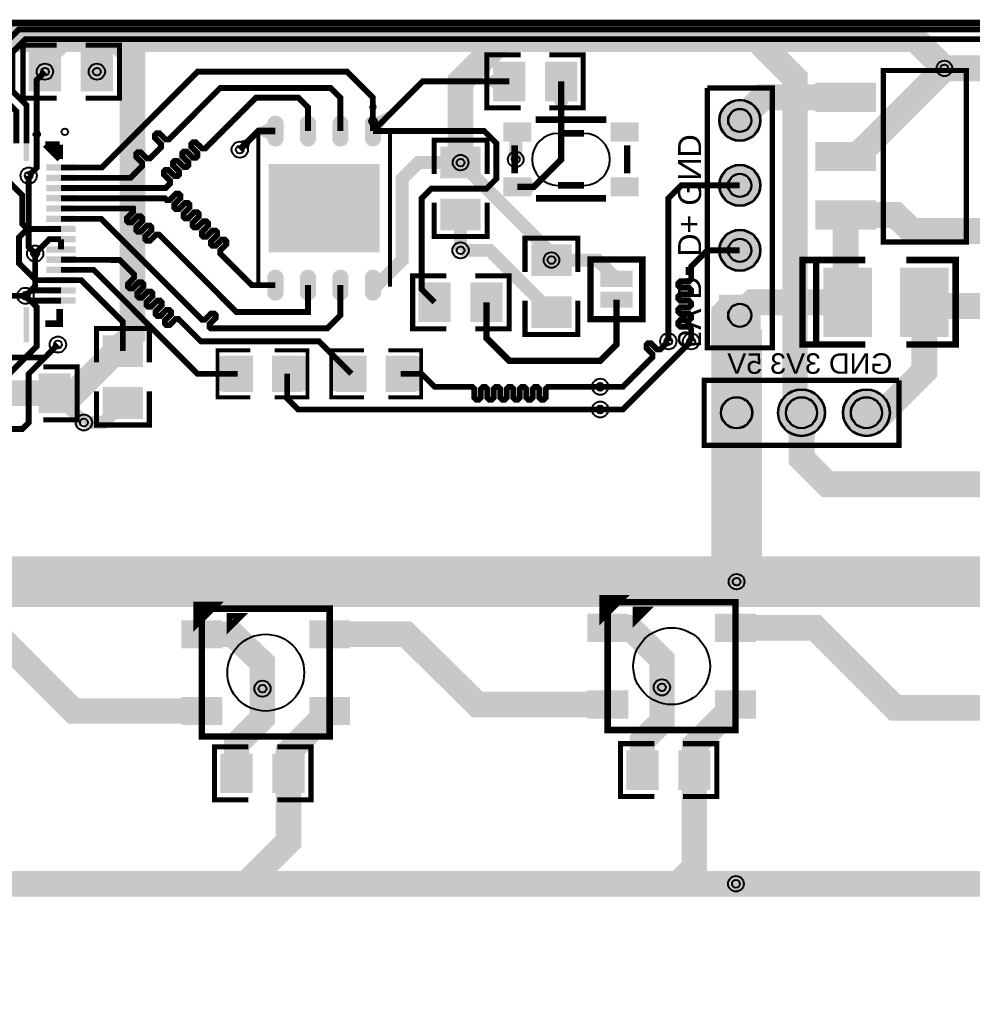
# Model space of a CAD drawing. Extents: x -5 to 8273, y -8273 to 5.
# Drawn here: x 4391 to 5858, y -1511 to 5 of the extents above; entities that cross this region are included whole.
import ezdxf

# ---------------------------------------------------------------- set-up
doc = ezdxf.new("R2010")
doc.units = 9
for name, color, linetype, true_color in [('BoardOutLine', 7, 'Continuous', 0xff00ff), ('BottomLayer', 7, 'Continuous', 0x0000ff), ('BottomSilkLayer', 7, 'Continuous', 0x66cc33), ('BottomSolderMaskLayer', 7, 'Continuous', 0xaa00ff), ('Document', 7, 'Continuous', 0xffffff), ('Hole', 7, 'Continuous', 0x222222), ('Multi-Layer', 7, 'Continuous', 0xc0c0c0), ('TopLayer', 7, 'Continuous', 0xff0000), ('TopPasteMaskLayer', 7, 'Continuous', 0x808080), ('TopSilkLayer', 7, 'Continuous', 0xffcc00), ('TopSolderMaskLayer', 7, 'Continuous', 0x800080)]:
    doc.layers.add(name, color=color, linetype=linetype, true_color=true_color)
doc.styles.get("Standard").update_dxf_attribs({"font": 'arial.ttf'})

msp = doc.modelspace()

# ---------------------------------------------------------------- hatches: boundary and pattern name
at = {"layer": 'BottomSolderMaskLayer'}
for points in [[(5468, -150, 1), (5532, -150, 1)], [(5468, -250, 1), (5532, -250, 1)], [(5468, -350, 1), (5532, -350, 1)], [(5468, -482), (5468, -418), (5532, -418), (5532, -482)], [(5463, -563.6), (5527, -563.6), (5527, -636.4), (5463, -636.4)], [(5558.6, -600, 1), (5631.4, -600, 1)], [(5658.6, -600, 1), (5731.4, -600, 1)]]:
    msp.add_hatch(color=256, dxfattribs=at).paths.add_polyline_path(points)
at = {"layer": 'Multi-Layer'}
for points in [[(5469, -150, 1), (5531, -150, 1)], [(5469, -250, 1), (5531, -250, 1)], [(5469, -350, 1), (5531, -350, 1)], [(5469, -481), (5469, -419), (5531, -419), (5531, -481)], [(5464, -564.6), (5526, -564.6), (5526, -635.4), (5464, -635.4)], [(5559.6, -600, 1), (5630.4, -600, 1)], [(5659.6, -600, 1), (5730.4, -600, 1)]]:
    msp.add_hatch(color=256, dxfattribs=at).paths.add_polyline_path(points)
at = {"layer": 'TopLayer'}
for points in [[(4452.8, -103.5), (4407.2, -103.5), (4407.2, -46.5), (4452.8, -46.5)], [(4532.8, -103.5), (4487.2, -103.5), (4487.2, -46.5), (4532.8, -46.5)], [(5122.2, -61.5), (5167.8, -61.5), (5167.8, -118.5), (5122.2, -118.5)], [(5202.2, -61.5), (5247.8, -61.5), (5247.8, -118.5), (5202.2, -118.5)], [(5122.2, -101.2), (5122.2, -78.8), (5108.7, -85.5), (5108.7, -94.5)], [(5705.5, -93), (5705.5, -136), (5620.5, -136), (5620.5, -93)], [(5237.5, -118.5), (5212.5, -118.5), (5220, -133.5), (5230, -133.5)], [(4942.5, -144.1), (4946.4, -166.2), (4959.9, -147.8), (4959.9, -135.1)], [(4796.4, -180.1, -0.785398), (4773.6, -180.1), (4773.6, -152.7, -0.785398), (4796.4, -152.7)], [(4846.4, -180.1, -0.785398), (4823.6, -180.1), (4823.6, -152.7, -0.785398), (4846.4, -152.7)], [(4896.4, -180.1, -0.785398), (4873.6, -180.1), (4873.6, -152.7, -0.785398), (4896.4, -152.7)], [(4946.4, -180.1, -0.785398), (4923.6, -180.1), (4923.6, -152.7, -0.785398), (4946.4, -152.7)], [(4405.6, -163.6), (4405.6, -206.9), (4397.7, -206.9), (4397.7, -163.6)], [(4421.3, -163.6), (4421.3, -206.9), (4413.4, -206.9), (4413.4, -163.6)], [(4773.6, -178.9), (4773.6, -153.9), (4758.6, -161.4), (4758.6, -171.4)], [(5178, -181.5), (5136.7, -181.5), (5136.7, -153.9), (5178, -153.9)], [(5343.3, -181.5), (5302, -181.5), (5302, -153.9), (5343.3, -153.9)], [(4742.5, -195.8), (4729.2, -182.5), (4738.5, -179.4), (4745.6, -186.5)], [(5098.5, -192.2), (5098.5, -237.8), (5041.5, -237.8), (5041.5, -192.2)], [(5705.5, -184), (5705.5, -227), (5620.5, -227), (5620.5, -184)], [(4476.4, -226.6), (4433.1, -226.6), (4433.1, -218.7), (4476.4, -218.7)], [(4944.6, -218.1), (4944.6, -351.9), (4775.4, -351.9), (4775.4, -218.1)], [(4476.4, -242.3), (4433.1, -242.3), (4433.1, -234.4), (4476.4, -234.4)], [(5178, -266.1), (5136.7, -266.1), (5136.7, -238.5), (5178, -238.5)], [(5178, -239.8), (5178, -264.8), (5182.7, -257.3), (5182.7, -247.3)], [(5343.3, -266.1), (5302, -266.1), (5302, -238.5), (5343.3, -238.5)], [(4476.4, -258.1), (4433.1, -258.1), (4433.1, -250.2), (4476.4, -250.2)], [(4476.4, -273.8), (4433.1, -273.8), (4433.1, -265.9), (4476.4, -265.9)], [(5098.5, -272.2), (5098.5, -317.8), (5041.5, -317.8), (5041.5, -272.2)], [(4476.4, -289.6), (4433.1, -289.6), (4433.1, -281.7), (4476.4, -281.7)], [(5705.5, -274), (5705.5, -317), (5620.5, -317), (5620.5, -274)], [(4476.4, -305.3), (4433.1, -305.3), (4433.1, -297.4), (4476.4, -297.4)], [(4476.4, -321.1), (4433.1, -321.1), (4433.1, -313.2), (4476.4, -313.2)], [(4476.4, -336.8), (4433.1, -336.8), (4433.1, -328.9), (4476.4, -328.9)], [(4476.4, -352.6), (4433.1, -352.6), (4433.1, -344.7), (4476.4, -344.7)], [(5181.5, -387.8), (5181.5, -342.2), (5238.5, -342.2), (5238.5, -387.8)], [(4476.4, -368.3), (4433.1, -368.3), (4433.1, -360.4), (4476.4, -360.4)], [(4476.4, -384.1), (4433.1, -384.1), (4433.1, -376.2), (4476.4, -376.2)], [(5630.5, -378.8), (5701.3, -378.8), (5701.3, -481.2), (5630.5, -481.2)], [(5748.7, -378.8), (5819.5, -378.8), (5819.5, -481.2), (5748.7, -481.2)], [(4476.4, -399.8), (4433.1, -399.8), (4433.1, -391.9), (4476.4, -391.9)], [(4796.4, -417.3, -0.785398), (4773.6, -417.3), (4773.6, -389.9, -0.785398), (4796.4, -389.9)], [(4846.4, -417.3, -0.785398), (4823.6, -417.3), (4823.6, -389.9, -0.785398), (4846.4, -389.9)], [(4896.4, -417.3, -0.785398), (4873.6, -417.3), (4873.6, -389.9, -0.785398), (4896.4, -389.9)], [(4946.4, -417.3, -0.785398), (4923.6, -417.3), (4923.6, -389.9, -0.785398), (4946.4, -389.9)], [(5285, -406.5), (5285, -381.5), (5335, -381.5), (5335, -406.5)], [(4476.4, -415.5), (4433.1, -415.5), (4433.1, -407.7), (4476.4, -407.7)], [(5052.8, -458.5), (5007.2, -458.5), (5007.2, -401.5), (5052.8, -401.5)], [(5132.8, -458.5), (5087.2, -458.5), (5087.2, -401.5), (5132.8, -401.5)], [(4476.4, -431.3), (4433.1, -431.3), (4433.1, -423.4), (4476.4, -423.4)], [(5181.5, -467.8), (5181.5, -422.2), (5238.5, -422.2), (5238.5, -467.8)], [(5285, -438.5), (5285, -413.5), (5335, -413.5), (5335, -438.5)], [(4397.7, -486.4), (4397.7, -443.1), (4405.6, -443.1), (4405.6, -486.4)], [(4413.4, -486.4), (4413.4, -443.1), (4421.3, -443.1), (4421.3, -486.4)], [(4578.5, -482.2), (4578.5, -527.8), (4521.5, -527.8), (4521.5, -482.2)], [(4749.3, -567.1), (4749.3, -512.9), (4704.7, -512.9), (4704.7, -567.1)], [(4780.7, -567.1), (4780.7, -512.9), (4825.3, -512.9), (4825.3, -567.1)], [(4924.3, -567.1), (4924.3, -512.9), (4879.7, -512.9), (4879.7, -567.1)], [(4955.7, -567.1), (4955.7, -512.9), (5000.3, -512.9), (5000.3, -567.1)], [(4467.8, -598.5), (4422.2, -598.5), (4422.2, -541.5), (4467.8, -541.5)], [(4578.5, -562.2), (4578.5, -607.8), (4521.5, -607.8), (4521.5, -562.2)], [(4701.1, -960.6), (4642, -960.6), (4642, -921.3), (4701.1, -921.3)], [(4897.9, -960.6), (4838.9, -960.6), (4838.9, -921.3), (4897.9, -921.3)], [(5326.1, -950.6), (5267, -950.6), (5267, -911.3), (5326.1, -911.3)], [(5522.9, -950.6), (5463.9, -950.6), (5463.9, -911.3), (5522.9, -911.3)], [(5326.1, -1068.7), (5267, -1068.7), (5267, -1029.4), (5326.1, -1029.4)], [(5522.9, -1068.7), (5463.9, -1068.7), (5463.9, -1029.4), (5522.9, -1029.4)], [(4701.1, -1078.7), (4642, -1078.7), (4642, -1039.4), (4701.1, -1039.4)], [(4897.9, -1078.7), (4838.9, -1078.7), (4838.9, -1039.4), (4897.9, -1039.4)], [(5372.8, -1178.5), (5327.2, -1178.5), (5327.2, -1121.5), (5372.8, -1121.5)], [(5452.8, -1178.5), (5407.2, -1178.5), (5407.2, -1121.5), (5452.8, -1121.5)], [(4747.8, -1183.5), (4702.2, -1183.5), (4702.2, -1126.5), (4747.8, -1126.5)], [(4827.8, -1183.5), (4782.2, -1183.5), (4782.2, -1126.5), (4827.8, -1126.5)]]:
    msp.add_hatch(color=256, dxfattribs=at).paths.add_polyline_path(points)
at = {"layer": 'TopPasteMaskLayer'}
for points in [[(4452.8, -103.5), (4407.2, -103.5), (4407.2, -46.5), (4452.8, -46.5)], [(4532.8, -103.5), (4487.2, -103.5), (4487.2, -46.5), (4532.8, -46.5)], [(5122.2, -61.5), (5167.8, -61.5), (5167.8, -118.5), (5122.2, -118.5)], [(5202.2, -61.5), (5247.8, -61.5), (5247.8, -118.5), (5202.2, -118.5)], [(5705.5, -93), (5705.5, -136), (5620.5, -136), (5620.5, -93)], [(4796.4, -180.1, -0.785398), (4773.6, -180.1), (4773.6, -152.7, -0.785398), (4796.4, -152.7)], [(4846.4, -180.1, -0.785398), (4823.6, -180.1), (4823.6, -152.7, -0.785398), (4846.4, -152.7)], [(4896.4, -180.1, -0.785398), (4873.6, -180.1), (4873.6, -152.7, -0.785398), (4896.4, -152.7)], [(4946.4, -180.1, -0.785398), (4923.6, -180.1), (4923.6, -152.7, -0.785398), (4946.4, -152.7)], [(4405.6, -163.6), (4397.7, -163.6), (4397.7, -206.9), (4405.6, -206.9)], [(4421.3, -163.6), (4413.4, -163.6), (4413.4, -206.9), (4421.3, -206.9)], [(5178, -181.5), (5136.7, -181.5), (5136.7, -153.9), (5178, -153.9)], [(5343.3, -181.5), (5302, -181.5), (5302, -153.9), (5343.3, -153.9)], [(5098.5, -192.2), (5098.5, -237.8), (5041.5, -237.8), (5041.5, -192.2)], [(5705.5, -184), (5705.5, -227), (5620.5, -227), (5620.5, -184)], [(4433.1, -226.6), (4476.4, -226.6), (4476.4, -218.7), (4433.1, -218.7)], [(4944.6, -218.1), (4944.6, -351.9), (4775.4, -351.9), (4775.4, -218.1)], [(4433.1, -242.3), (4476.4, -242.3), (4476.4, -234.4), (4433.1, -234.4)], [(5178, -266.1), (5136.7, -266.1), (5136.7, -238.5), (5178, -238.5)], [(5343.3, -266.1), (5302, -266.1), (5302, -238.5), (5343.3, -238.5)], [(4433.1, -258.1), (4476.4, -258.1), (4476.4, -250.2), (4433.1, -250.2)], [(4433.1, -273.8), (4476.4, -273.8), (4476.4, -265.9), (4433.1, -265.9)], [(5098.5, -272.2), (5098.5, -317.8), (5041.5, -317.8), (5041.5, -272.2)], [(4476.4, -281.7), (4433.1, -281.7), (4433.1, -289.6), (4476.4, -289.6)], [(5705.5, -274), (5705.5, -317), (5620.5, -317), (5620.5, -274)], [(4433.1, -305.3), (4476.4, -305.3), (4476.4, -297.4), (4433.1, -297.4)], [(4433.1, -321.1), (4476.4, -321.1), (4476.4, -313.2), (4433.1, -313.2)], [(4433.1, -336.8), (4476.4, -336.8), (4476.4, -328.9), (4433.1, -328.9)], [(4433.1, -352.6), (4476.4, -352.6), (4476.4, -344.7), (4433.1, -344.7)], [(5181.5, -387.8), (5181.5, -342.2), (5238.5, -342.2), (5238.5, -387.8)], [(4433.1, -368.3), (4476.4, -368.3), (4476.4, -360.4), (4433.1, -360.4)], [(4433.1, -384.1), (4476.4, -384.1), (4476.4, -376.2), (4433.1, -376.2)], [(5630.5, -378.8), (5701.3, -378.8), (5701.3, -481.2), (5630.5, -481.2)], [(5748.7, -378.8), (5819.5, -378.8), (5819.5, -481.2), (5748.7, -481.2)], [(4433.1, -399.8), (4476.4, -399.8), (4476.4, -391.9), (4433.1, -391.9)], [(4796.4, -417.3, -0.785398), (4773.6, -417.3), (4773.6, -389.9, -0.785398), (4796.4, -389.9)], [(4846.4, -417.3, -0.785398), (4823.6, -417.3), (4823.6, -389.9, -0.785398), (4846.4, -389.9)], [(4896.4, -417.3, -0.785398), (4873.6, -417.3), (4873.6, -389.9, -0.785398), (4896.4, -389.9)], [(4946.4, -417.3, -0.785398), (4923.6, -417.3), (4923.6, -389.9, -0.785398), (4946.4, -389.9)], [(4476.4, -407.7), (4433.1, -407.7), (4433.1, -415.5), (4476.4, -415.5)], [(5052.8, -458.5), (5007.2, -458.5), (5007.2, -401.5), (5052.8, -401.5)], [(5132.8, -458.5), (5087.2, -458.5), (5087.2, -401.5), (5132.8, -401.5)], [(4476.4, -423.4), (4433.1, -423.4), (4433.1, -431.3), (4476.4, -431.3)], [(5181.5, -467.8), (5181.5, -422.2), (5238.5, -422.2), (5238.5, -467.8)], [(4397.7, -486.4), (4405.6, -486.4), (4405.6, -443.1), (4397.7, -443.1)], [(4413.4, -486.4), (4421.3, -486.4), (4421.3, -443.1), (4413.4, -443.1)], [(4578.5, -482.2), (4578.5, -527.8), (4521.5, -527.8), (4521.5, -482.2)], [(4698.1, -565.2), (4698.1, -514.8), (4700, -512.8), (4745.3, -512.8), (4747.3, -514.8), (4747.5, -530.9), (4729.8, -530.9), (4729.8, -548.7), (4747.1, -548.7), (4747.3, -565.2), (4745.3, -567.2), (4700, -567.2)], [(4782.7, -565.2), (4782.7, -548.7), (4800.2, -548.7), (4800.2, -530.9), (4782.9, -530.9), (4782.7, -514.8), (4784.7, -512.8), (4830, -512.8), (4831.9, -514.8), (4831.9, -565.2), (4830, -567.2), (4784.7, -567.2)], [(4873.1, -565.2), (4873.1, -514.8), (4875, -512.8), (4920.3, -512.8), (4922.3, -514.8), (4922.5, -530.9), (4904.8, -530.9), (4904.8, -548.7), (4922.1, -548.7), (4922.3, -565.2), (4920.3, -567.2), (4875, -567.2)], [(4957.7, -565.2), (4957.7, -548.7), (4975.2, -548.7), (4975.2, -530.9), (4957.9, -530.9), (4957.7, -514.8), (4959.7, -512.8), (5005, -512.8), (5006.9, -514.8), (5006.9, -565.2), (5005, -567.2), (4959.7, -567.2)], [(4467.8, -598.5), (4422.2, -598.5), (4422.2, -541.5), (4467.8, -541.5)], [(4578.5, -562.2), (4578.5, -607.8), (4521.5, -607.8), (4521.5, -562.2)], [(4701.1, -960.6), (4642, -960.6), (4642, -921.3), (4701.1, -921.3)], [(4897.9, -960.6), (4838.9, -960.6), (4838.9, -921.3), (4897.9, -921.3)], [(5326.1, -950.6), (5267, -950.6), (5267, -911.3), (5326.1, -911.3)], [(5522.9, -950.6), (5463.9, -950.6), (5463.9, -911.3), (5522.9, -911.3)], [(5326.1, -1068.7), (5267, -1068.7), (5267, -1029.4), (5326.1, -1029.4)], [(5522.9, -1068.7), (5463.9, -1068.7), (5463.9, -1029.4), (5522.9, -1029.4)], [(4701.1, -1078.7), (4642, -1078.7), (4642, -1039.4), (4701.1, -1039.4)], [(4897.9, -1078.7), (4838.9, -1078.7), (4838.9, -1039.4), (4897.9, -1039.4)], [(5372.8, -1178.5), (5327.2, -1178.5), (5327.2, -1121.5), (5372.8, -1121.5)], [(5452.8, -1178.5), (5407.2, -1178.5), (5407.2, -1121.5), (5452.8, -1121.5)], [(4747.8, -1183.5), (4702.2, -1183.5), (4702.2, -1126.5), (4747.8, -1126.5)], [(4827.8, -1183.5), (4782.2, -1183.5), (4782.2, -1126.5), (4827.8, -1126.5)]]:
    msp.add_hatch(color=256, dxfattribs=at).paths.add_polyline_path(points)
at = {"layer": 'TopSolderMaskLayer'}
for points in [[(4454.8, -105.5), (4405.2, -105.5), (4405.2, -44.5), (4454.8, -44.5)], [(4534.8, -105.5), (4485.2, -105.5), (4485.2, -44.5), (4534.8, -44.5)], [(5120.2, -59.5), (5169.8, -59.5), (5169.8, -120.5), (5120.2, -120.5)], [(5200.2, -59.5), (5249.8, -59.5), (5249.8, -120.5), (5200.2, -120.5)], [(5709.5, -92), (5709.5, -137), (5616.5, -137), (5616.5, -92)], [(5468, -150, 1), (5532, -150, 1)], [(4797.4, -180.6, -0.785398), (4772.6, -180.6), (4772.6, -152.2, -0.785398), (4797.4, -152.2)], [(4847.4, -180.6, -0.785398), (4822.6, -180.6), (4822.6, -152.2, -0.785398), (4847.4, -152.2)], [(4897.4, -180.6, -0.785398), (4872.6, -180.6), (4872.6, -152.2, -0.785398), (4897.4, -152.2)], [(4947.4, -180.6, -0.785398), (4922.6, -180.6), (4922.6, -152.2, -0.785398), (4947.4, -152.2)], [(4405.7, -158.2), (4405.7, -212.3), (4397.5, -212.3), (4397.5, -158.2)], [(4421.5, -158.2), (4421.5, -212.3), (4413.2, -212.3), (4413.2, -158.2)], [(5179, -182.5), (5135.6, -182.5), (5135.6, -152.9), (5179, -152.9)], [(5344.3, -182.5), (5301, -182.5), (5301, -152.9), (5344.3, -152.9)], [(5101, -190.6), (5101, -239.4), (5039, -239.4), (5039, -190.6)], [(5709.5, -183), (5709.5, -228), (5616.5, -228), (5616.5, -183)], [(4477.4, -227.6), (4432.1, -227.6), (4432.1, -217.7), (4477.4, -217.7)], [(4945.6, -217.1), (4945.6, -352.9), (4774.4, -352.9), (4774.4, -217.1)], [(5468, -250, 1), (5532, -250, 1)], [(4477.4, -243.3), (4432.1, -243.3), (4432.1, -233.5), (4477.4, -233.5)], [(5179, -267.1), (5135.6, -267.1), (5135.6, -237.5), (5179, -237.5)], [(5344.3, -267.1), (5301, -267.1), (5301, -237.5), (5344.3, -237.5)], [(4477.4, -259.1), (4432.1, -259.1), (4432.1, -249.2), (4477.4, -249.2)], [(4477.4, -274.8), (4432.1, -274.8), (4432.1, -265), (4477.4, -265)], [(5101, -270.6), (5101, -319.4), (5039, -319.4), (5039, -270.6)], [(4477.4, -290.6), (4432.1, -290.6), (4432.1, -280.7), (4477.4, -280.7)], [(5709.5, -273), (5709.5, -318), (5616.5, -318), (5616.5, -273)], [(4477.4, -306.3), (4432.1, -306.3), (4432.1, -296.5), (4477.4, -296.5)], [(4477.4, -322), (4432.1, -322), (4432.1, -312.2), (4477.4, -312.2)], [(5468, -350, 1), (5532, -350, 1)], [(4477.4, -337.8), (4432.1, -337.8), (4432.1, -327.9), (4477.4, -327.9)], [(4477.4, -353.5), (4432.1, -353.5), (4432.1, -343.7), (4477.4, -343.7)], [(5179, -389.4), (5179, -340.6), (5241, -340.6), (5241, -389.4)], [(4477.4, -369.3), (4432.1, -369.3), (4432.1, -359.4), (4477.4, -359.4)], [(4477.4, -385), (4432.1, -385), (4432.1, -375.2), (4477.4, -375.2)], [(5628.5, -376.8), (5703.3, -376.8), (5703.3, -483.2), (5628.5, -483.2)], [(5746.7, -376.8), (5821.5, -376.8), (5821.5, -483.2), (5746.7, -483.2)], [(4477.4, -400.8), (4432.1, -400.8), (4432.1, -390.9), (4477.4, -390.9)], [(4797.4, -417.8, -0.785398), (4772.6, -417.8), (4772.6, -389.4, -0.785398), (4797.4, -389.4)], [(4847.4, -417.8, -0.785398), (4822.6, -417.8), (4822.6, -389.4, -0.785398), (4847.4, -389.4)], [(4897.4, -417.8, -0.785398), (4872.6, -417.8), (4872.6, -389.4, -0.785398), (4897.4, -389.4)], [(4947.4, -417.8, -0.785398), (4922.6, -417.8), (4922.6, -389.4, -0.785398), (4947.4, -389.4)], [(4477.4, -416.5), (4432.1, -416.5), (4432.1, -406.7), (4477.4, -406.7)], [(5054.8, -460.5), (5005.2, -460.5), (5005.2, -399.5), (5054.8, -399.5)], [(5134.8, -460.5), (5085.2, -460.5), (5085.2, -399.5), (5134.8, -399.5)], [(4477.4, -432.3), (4432.1, -432.3), (4432.1, -422.4), (4477.4, -422.4)], [(5179, -469.4), (5179, -420.6), (5241, -420.6), (5241, -469.4)], [(5468, -482), (5468, -418), (5532, -418), (5532, -482)], [(4397.5, -491.8), (4397.5, -437.7), (4405.7, -437.7), (4405.7, -491.8)], [(4413.2, -491.8), (4413.2, -437.7), (4421.5, -437.7), (4421.5, -491.8)], [(4581, -480.6), (4581, -529.4), (4519, -529.4), (4519, -480.6)], [(4750.3, -568.1), (4750.3, -511.9), (4703.7, -511.9), (4703.7, -568.1)], [(4779.7, -568.1), (4779.7, -511.9), (4826.3, -511.9), (4826.3, -568.1)], [(4925.3, -568.1), (4925.3, -511.9), (4878.7, -511.9), (4878.7, -568.1)], [(4954.7, -568.1), (4954.7, -511.9), (5001.3, -511.9), (5001.3, -568.1)], [(4469.8, -600.5), (4420.2, -600.5), (4420.2, -539.5), (4469.8, -539.5)], [(4581, -560.6), (4581, -609.4), (4519, -609.4), (4519, -560.6)], [(5463, -563.6), (5527, -563.6), (5527, -636.4), (5463, -636.4)], [(5558.6, -600, 1), (5631.4, -600, 1)], [(5658.6, -600, 1), (5731.4, -600, 1)], [(5328.1, -952.6), (5265, -952.6), (5265, -909.3), (5328.1, -909.3)], [(5524.9, -952.6), (5461.9, -952.6), (5461.9, -909.3), (5524.9, -909.3)], [(4703.1, -962.6), (4640, -962.6), (4640, -919.3), (4703.1, -919.3)], [(4899.9, -962.6), (4836.9, -962.6), (4836.9, -919.3), (4899.9, -919.3)], [(5328.1, -1070.7), (5265, -1070.7), (5265, -1027.4), (5328.1, -1027.4)], [(5524.9, -1070.7), (5461.9, -1070.7), (5461.9, -1027.4), (5524.9, -1027.4)], [(4703.1, -1080.7), (4640, -1080.7), (4640, -1037.4), (4703.1, -1037.4)], [(4899.9, -1080.7), (4836.9, -1080.7), (4836.9, -1037.4), (4899.9, -1037.4)], [(5374.8, -1180.5), (5325.2, -1180.5), (5325.2, -1119.5), (5374.8, -1119.5)], [(5454.8, -1180.5), (5405.2, -1180.5), (5405.2, -1119.5), (5454.8, -1119.5)], [(4749.8, -1185.5), (4700.2, -1185.5), (4700.2, -1124.5), (4749.8, -1124.5)], [(4829.8, -1185.5), (4780.2, -1185.5), (4780.2, -1124.5), (4829.8, -1124.5)]]:
    msp.add_hatch(color=256, dxfattribs=at).paths.add_polyline_path(points)

# ---------------------------------------------------------------- linework, layer by layer
at = {"layer": 'BoardOutLine', "const_width": 10}
msp.add_lwpolyline([(0, 0), (8267.7, 0), (8267.7, -8267.7), (0, -8267.7), (0, 0)], close=True, dxfattribs=at)
at = {"layer": 'BottomLayer'}
for points, const_width in [([(4245, -570), (4475, -570), (4565, -480), (4565, -50), (4540, -25), (4455, -25), (4430, -50), (4430, -75)], 39.4), ([(4480, -25), (4300, -25), (4275, -50), (4275, -85)], 39.4), ([(4515, -25), (5525, -25), (5585, -85), (5585, -590), (5595, -600)], 39.4), ([(5129.5, -25), (5129.5, -30.5), (5070, -90), (5070, -215)], 39.4), ([(5525, -25), (5770, -25), (5815, -70)], 39.4), ([(5210, -365), (5210, -355), (5070, -215)], 20), ([(4415, -355), (4405, -345), (4405, -235)], 9), ([(4400, -420), (4415, -405), (4415, -355)], 9), ([(5500, -450), (5495, -455), (5495, -600)], 78), ([(4450, -495), (4430, -515), (4360, -515), (4355, -510)], 9), ([(5285, -560), (5320, -560), (5365.6, -514.4), (5365.6, -509.7), (5356.2, -500.3), (5356.2, -495.6), (5358.5, -493.2), (5363.2, -493.2), (5372.7, -502.6), (5377.4, -502.6), (5390, -490)], 9), ([(5285, -595), (5320, -595), (5425, -490)], 9), ([(5495, -600), (5495, -860)], 78), ([(5495, -860), (7640, -860)], 78)]:
    msp.add_lwpolyline(points, dxfattribs=dict(at, const_width=const_width))
at = {"layer": 'BottomSolderMaskLayer'}
for centre, radius in [((5500, -150), 32), ((5500, -150), 18.1), ((5500, -250), 32), ((5500, -250), 18.1), ((5500, -350), 32), ((5500, -350), 18.1), ((5500, -450), 18.1), ((5495, -600), 24.4), ((5595, -600), 36.4), ((5595, -600), 24.3), ((5695, -600), 36.4), ((5695, -600), 24.3)]:
    msp.add_circle(centre, radius, dxfattribs=at)
at = {"layer": 'Document'}
for centre, radius in [((4935, -151.1), 5.91), ((4417.4, -171.5), 5)]:
    msp.add_circle(centre, radius, dxfattribs=at)
at = {"layer": 'Hole'}
for centre in [(4430, -75), (4510, -75), (5815, -70), (4730, -195), (5070, -215), (5155, -210), (4405, -235), (5070, -350), (4415, -355), (5210, -365), (4400, -420), (5390, -490), (5425, -490), (4450, -495), (5285, -560), (5285, -595), (4490, -615), (5495, -860), (4765, -1024.7), (5380, -1022.7), (5494, -1325)]:
    msp.add_circle(centre, 6, dxfattribs=at)
at = {"layer": 'Multi-Layer'}
for centre, radius in [((5815, -70), 12), ((4430, -75), 12.5), ((4510, -75), 12.5), ((5500, -150), 31), ((5500, -150), 17.5), ((4730, -195), 12.5), ((5070, -215), 12), ((5155, -210), 12), ((4405, -235), 12.5), ((5500, -250), 31), ((5500, -250), 17.5), ((5500, -350), 31), ((5500, -350), 17.5), ((4415, -355), 12.5), ((5070, -350), 12.5), ((5210, -365), 12), ((4400, -420), 12.5), ((5500, -450), 17.5), ((4450, -495), 12.5), ((5390, -490), 12.5), ((5425, -490), 12.5), ((5285, -560), 12.5), ((5595, -600), 35.4), ((5695, -600), 35.4), ((5285, -595), 12.5), ((5495, -600), 23.6), ((5595, -600), 23.6), ((5695, -600), 23.6), ((4490, -615), 12.5), ((5495, -860), 12), ((4765, -1024.7), 12.5), ((5380, -1022.7), 12.5), ((5494, -1325), 12)]:
    msp.add_circle(centre, radius, dxfattribs=at)
at = {"layer": 'TopLayer'}
for points, const_width in [([(4385.9, -185.2), (4385.9, -135.9), (4365, -115), (4365, -35), (4390, -10), (6260, -10), (6285, -35)], 9), ([(4401.6, -185.2), (4401.6, -126.6), (4380, -105), (4380, -45), (4400, -25), (6225, -25), (6244, -44), (6244, -80)], 9), ([(5663, -205.5), (5679.5, -205.5), (5815, -70)], 40), ([(5815, -70), (5815, -70), (5905, -70)], 40), ([(4417.4, -185.2), (4417.4, -87.6), (4430, -75), (4430, -75)], 9), ([(4935, -166.4), (4935, -115), (4895, -75), (4665, -75), (4517.4, -222.6), (4454.8, -222.6)], 9), ([(4935, -166.4), (5011.4, -90), (5145, -90)], 9), ([(5157.3, -252.3), (5182.7, -252.3), (5225, -210), (5225, -90)], 10), ([(4885, -166.4), (4885, -115), (4870, -100), (4700, -100), (4620.6, -179.4), (4615.9, -179.4), (4606.5, -170), (4601.7, -170), (4599.4, -172.3), (4599.4, -177), (4608.8, -186.5), (4608.8, -191.2), (4591.6, -208.4), (4586.9, -208.4), (4577.5, -199), (4572.7, -199), (4570.4, -201.3), (4570.4, -206), (4579.8, -215.5), (4579.8, -220.2), (4561.6, -238.4), (4454.8, -238.4)], 9), ([(5500, -150), (5535.5, -114.5), (5663, -114.5)], 40), ([(4454.8, -254.1), (4615.9, -254.1), (4622.5, -247.5), (4622.5, -242.8), (4613.1, -233.4), (4613.1, -228.7), (4615.4, -226.3), (4620.1, -226.3), (4629.6, -235.7), (4634.3, -235.7), (4636.6, -233.4), (4636.6, -228.7), (4627.2, -219.2), (4627.2, -214.5), (4629.6, -212.2), (4634.3, -212.2), (4643.7, -221.6), (4648.4, -221.6), (4650.8, -219.2), (4650.8, -214.5), (4641.3, -205.1), (4641.3, -200.4), (4643.7, -198), (4648.4, -198), (4657.8, -207.5), (4662.5, -207.5), (4664.9, -205.1), (4664.9, -200.4), (4655.5, -190.9), (4655.5, -186.2), (4657.8, -183.9), (4662.5, -183.9), (4672, -193.3), (4676.7, -193.3), (4755, -115), (4820, -115), (4835, -130), (4835, -166.4)], 9), ([(4785, -166.4), (4758.6, -166.4), (4730, -195)], 10), ([(4935, -166.4), (5106.4, -166.4), (5125, -185), (5125, -240), (5110, -255), (5025, -255), (5010, -270), (5010, -410), (5030, -430)], 9), ([(5157.3, -167.7), (5155, -170), (5155, -210)], 20), ([(4405, -235), (4417.4, -222.6), (4417.4, -185.2)], 9), ([(4935, -403.6), (4941.4, -403.6), (4980, -365), (4980, -240), (5005, -215), (5070, -215)], 20), ([(4220, -290), (4220, -260), (4240, -240), (4370, -240), (4395, -265), (4395, -309.2), (4402.9, -317.1)], 9), ([(5390, -490), (5390, -270), (5410, -250), (5500, -250)], 9), ([(4454.8, -269.9), (4614.9, -269.9), (4617.4, -272.4), (4622.1, -272.4), (4631.5, -262.9), (4636.2, -262.9), (4638.6, -265.3), (4638.6, -270), (4629.2, -279.4), (4629.2, -284.2), (4631.5, -286.5), (4636.2, -286.5), (4645.7, -277.1), (4650.4, -277.1), (4652.7, -279.4), (4652.7, -284.2), (4643.3, -293.6), (4643.3, -298.3), (4645.7, -300.7), (4650.4, -300.7), (4659.8, -291.2), (4664.5, -291.2), (4666.9, -293.6), (4666.9, -298.3), (4657.4, -307.7), (4657.4, -312.4), (4659.8, -314.8), (4664.5, -314.8), (4673.9, -305.4), (4678.7, -305.4), (4681, -307.7), (4681, -312.4), (4671.6, -321.9), (4671.6, -326.6), (4673.9, -328.9), (4678.7, -328.9), (4688.1, -319.5), (4692.8, -319.5), (4695.2, -321.9), (4695.2, -326.6), (4685.7, -336), (4685.7, -340.7), (4688.1, -343.1), (4692.8, -343.1), (4702.2, -333.6), (4706.9, -333.6), (4709.3, -336), (4709.3, -340.7), (4699.9, -350.1), (4699.9, -354.9), (4748.6, -403.6), (4785, -403.6)], 9), ([(4835, -403.6), (4835, -445), (4725, -445), (4605.9, -325.9), (4601.2, -325.9), (4591.8, -335.4), (4587.1, -335.4), (4584.7, -333), (4584.7, -328.3), (4594.2, -318.9), (4594.2, -314.2), (4591.8, -311.8), (4587.1, -311.8), (4577.7, -321.2), (4572.9, -321.2), (4570.6, -318.9), (4570.6, -314.2), (4580, -304.7), (4580, -300), (4577.7, -297.7), (4572.9, -297.7), (4563.5, -307.1), (4558.8, -307.1), (4556.4, -304.7), (4556.4, -300), (4565.9, -290.6), (4565.6, -285.6), (4454.8, -285.6)], 9), ([(5070, -295), (5070, -350)], 20), ([(5665.9, -430), (5663, -427.1), (5663, -295.5)], 40), ([(5910, -320), (5765, -320), (5739.5, -295.5), (5663, -295.5)], 40), ([(4885, -403.6), (4885, -450), (4865, -470), (4685, -470), (4683.4, -468.4), (4683.4, -463.7), (4692.8, -454.2), (4692.8, -449.5), (4690.4, -447.2), (4685.7, -447.2), (4676.3, -456.6), (4671.6, -456.6), (4516.4, -301.4), (4454.8, -301.4)], 9), ([(4454.8, -317.1), (4402.9, -317.1), (4390, -330), (4390, -370), (4415.9, -395.9), (4454.8, -395.9)], 9), ([(4454.8, -332.9), (4437.1, -332.9), (4415, -355)], 9), ([(4454.8, -348.6), (4454.8, -332.9)], 9), ([(5210, -445), (5115, -350), (5070, -350)], 20), ([(5425, -490), (5425, -471), (5421.7, -467.6), (5408.3, -467.6), (5405, -464.3), (5405, -461), (5408.3, -457.6), (5421.7, -457.6), (5425, -454.3), (5425, -451), (5421.7, -447.6), (5408.3, -447.6), (5405, -444.3), (5405, -441), (5408.3, -437.6), (5421.7, -437.6), (5425, -434.3), (5425, -431), (5421.7, -427.6), (5408.3, -427.6), (5405, -424.3), (5405, -421), (5408.3, -417.6), (5421.7, -417.6), (5425, -414.3), (5425, -411), (5421.7, -407.6), (5408.3, -407.6), (5405, -404.3), (5405, -401), (5408.3, -397.6), (5421.7, -397.6), (5425, -394.3), (5425, -375), (5450, -350), (5500, -350)], 9), ([(4454.8, -364.4), (4544.8, -364.8), (4567.4, -387.4), (4567.4, -392.1), (4558, -401.6), (4558, -406.3), (4560.4, -408.6), (4565.1, -408.6), (4574.5, -399.2), (4579.2, -399.2), (4581.6, -401.6), (4581.6, -406.3), (4572.1, -415.7), (4572.1, -420.4), (4574.5, -422.8), (4579.2, -422.8), (4588.6, -413.3), (4593.3, -413.3), (4595.7, -415.7), (4595.7, -420.4), (4586.3, -429.9), (4586.3, -434.6), (4588.6, -436.9), (4593.3, -436.9), (4602.8, -427.5), (4607.5, -427.5), (4609.8, -429.9), (4609.8, -434.6), (4600.4, -444), (4600.4, -448.7), (4602.8, -451.1), (4607.5, -451.1), (4616.9, -441.6), (4621.6, -441.6), (4624, -444), (4624, -448.7), (4614.6, -458.1), (4614.6, -462.8), (4616.9, -465.2), (4621.6, -465.2), (4631.1, -455.8), (4635.8, -455.8), (4670, -490), (4852, -490), (4902, -540)], 9), ([(5210, -365), (5281, -365), (5310, -394)], 20), ([(4454.8, -380.1), (4505.1, -380.1), (4665, -540), (4727, -540)], 9), ([(4454.8, -395.9), (4485.9, -395.9), (4550, -460), (4550, -505)], 9), ([(4454.8, -411.6), (4408.4, -411.6), (4400, -420)], 9), ([(4275.6, -464.8), (4275.6, -439.4), (4295, -420), (4400, -420)], 9), ([(4400, -420), (4400, -420.3), (4417.4, -437.6)], 9), ([(4417.4, -464.8), (4417.4, -437.4), (4400, -420), (4407.4, -427.4), (4454.8, -427.4)], 9), ([(5110, -430), (5110, -485), (5145, -520), (5285, -520), (5310, -495), (5310, -426)], 10), ([(5495, -600), (5495, -455), (5500, -450)], 60), ([(5500, -450), (5520, -430), (5665.9, -430)], 40), ([(5695, -600), (5720, -600), (5784.1, -535.9), (5784.1, -430)], 40), ([(5784.1, -430), (5790, -435.9), (5955, -435.9)], 40), ([(4417.4, -464.8), (4417.4, -497.6), (4365, -550), (4365, -570)], 9), ([(3688, -595), (3800, -595), (3855, -650), (4080, -650), (4105, -625), (4395, -625), (4405, -615), (4405, -540), (4450, -495)], 9), ([(5285, -595), (4820, -595), (4803, -578), (4803, -540)], 9), ([(4978, -540), (5010, -540), (5030, -560), (5087.9, -560), (5091.3, -563.3), (5091.3, -576.7), (5094.6, -580), (5097.9, -580), (5101.3, -576.7), (5101.3, -563.3), (5104.6, -560), (5107.9, -560), (5111.3, -563.3), (5111.3, -576.7), (5114.6, -580), (5117.9, -580), (5121.3, -576.7), (5121.3, -563.3), (5124.6, -560), (5127.9, -560), (5131.3, -563.3), (5131.3, -576.7), (5134.6, -580), (5137.9, -580), (5141.3, -576.7), (5141.3, -563.3), (5144.6, -560), (5147.9, -560), (5151.3, -563.3), (5151.3, -576.7), (5154.6, -580), (5157.9, -580), (5161.3, -576.7), (5161.3, -563.3), (5164.6, -560), (5167.9, -560), (5171.3, -563.3), (5171.3, -576.7), (5174.6, -580), (5177.9, -580), (5181.3, -576.7), (5181.3, -563.3), (5184.6, -560), (5187.9, -560), (5191.3, -563.3), (5191.3, -576.7), (5194.6, -580), (5197.9, -580), (5201.3, -576.7), (5201.3, -563.3), (5204.6, -560), (5285, -560)], 9), ([(4445, -570), (4490, -615)], 20), ([(4550, -585), (4520, -615), (4490, -615)], 20), ([(5495, -600), (5495, -860)], 78), ([(5595, -600), (5595, -670), (5635, -710), (5920, -710)], 40), ([(5495, -860), (840, -860)], 78), ([(4765, -1024.7), (4765, -985), (4719, -940.9), (4671.6, -940.9)], 39), ([(4868.4, -940.9), (4986, -940.9), (5096, -1049.1), (5296.6, -1049.1)], 39.4), ([(5380, -1022.7), (5380, -980), (5331, -930.9), (5296.6, -930.9)], 39), ([(5493.4, -930.9), (5616, -930.9), (5739.1, -1054.1), (5976.6, -1054.1)], 39.4), ([(4228.4, -945.9), (4361, -945.9), (4474, -1059.1), (4671.6, -1059.1)], 39.4), ([(4725, -1155), (4725, -1110), (4765, -1070), (4765, -1024.7)], 39), ([(5350, -1150), (5350, -1105), (5380, -1075), (5380, -1022.7)], 39), ([(5430, -1150), (5430, -1112.5), (5493.4, -1049.1)], 39.4), ([(4805, -1155), (4805, -1122.5), (4868.4, -1059.1)], 39.4), ([(4110, -1325), (4740, -1325), (4805, -1260), (4805, -1155)], 39.4), ([(5430, -1150), (5430, -1300), (5405, -1325), (4740, -1325)], 39.4), ([(5494, -1325), (6035, -1325), (6115, -1245), (6115, -1155)], 39.4), ([(5405, -1325), (5494, -1325)], 39.4)]:
    msp.add_lwpolyline(points, dxfattribs=dict(at, const_width=const_width))
at = {"layer": 'TopSilkLayer'}
for points, const_width in [([(4448.2, -34.3), (4396.2, -34.3), (4396.2, -115.8), (4448.2, -115.8)], 7.87), ([(4492.7, -34.3), (4544.7, -34.3), (4544.7, -115.8), (4492.7, -115.8)], 7.87), ([(5162.3, -130.7), (5110.3, -130.7), (5110.3, -49.2), (5162.3, -49.2)], 7.87), ([(5206.8, -130.7), (5258.8, -130.7), (5258.8, -49.2), (5206.8, -49.2)], 7.87), ([(5450, -100), (5550, -100), (5550, -500), (5450, -500), (5450, -425)], 8), ([(5450, -100), (5450, -425)], 7.99), ([(5294.4, -149), (5185.6, -149)], 10), ([(4758.6, -406.1), (4758.6, -163.9)], 6), ([(4961.4, -163.9), (4961.4, -406.1)], 6), ([(5260, -170), (5220, -170)], 10), ([(5029.3, -232.3), (5029.3, -180.3), (5110.8, -180.3), (5110.8, -232.3)], 7.87), ([(4430.4, -187.2), (4452.8, -209.6)], 10), ([(4430.4, -187.2), (4452.8, -187.2)], 10), ([(4452.8, -197.4), (4449, -197.4), (4438.8, -187.2)], 10), ([(4452.8, -187.2), (4452.8, -209.6)], 10), ([(5153.4, -231.4), (5153.4, -188.6)], 10), ([(5326.6, -231.4), (5326.6, -188.6)], 10), ([(5260, -250), (5220, -250)], 10), ([(5186.2, -270), (5293.8, -270)], 10), ([(5029.3, -276.8), (5029.3, -328.8), (5110.8, -328.8), (5110.8, -276.8)], 7.87), ([(5250.7, -383.2), (5250.7, -331.2), (5169.2, -331.2), (5169.2, -383.2)], 7.87), ([(5693.5, -495), (5617.6, -495), (5617.6, -365), (5596.6, -365), (5596.6, -495), (5617.6, -495)], 10), ([(5693.5, -365), (5617.6, -365)], 10), ([(5756.5, -365), (5832.4, -365), (5832.4, -495), (5756.5, -495)], 10), ([(5048.2, -389.3), (4996.2, -389.3), (4996.2, -470.8), (5048.2, -470.8)], 7.87), ([(5092.7, -389.3), (5144.7, -389.3), (5144.7, -470.8), (5092.7, -470.8)], 7.87), ([(5250.7, -427.7), (5250.7, -479.7), (5169.2, -479.7), (5169.2, -427.7)], 7.87), ([(4452.8, -440.4), (4452.8, -462.8), (4430.4, -462.8)], 10), ([(4509.3, -522.3), (4509.3, -470.3), (4590.8, -470.3), (4590.8, -522.3)], 7.87), ([(4746.3, -576.1), (4695.7, -576.1), (4695.7, -503.9), (4746.3, -503.9)], 6), ([(4783.7, -576.1), (4834.3, -576.1), (4834.3, -503.9), (4783.7, -503.9)], 6), ([(4921.3, -576.1), (4870.7, -576.1), (4870.7, -503.9), (4921.3, -503.9)], 6), ([(4958.7, -576.1), (5009.3, -576.1), (5009.3, -503.9), (4958.7, -503.9)], 6), ([(4427.7, -529.3), (4479.7, -529.3), (4479.7, -610.8), (4427.7, -610.8)], 7.87), ([(5520, -550), (5445, -550), (5445, -650), (5745, -650), (5745, -550)], 8), ([(5745, -550), (5520, -550)], 7.99), ([(4509.3, -566.8), (4509.3, -618.8), (4590.8, -618.8), (4590.8, -566.8)], 7.87), ([(5368.2, -1109.3), (5316.2, -1109.3), (5316.2, -1190.8), (5368.2, -1190.8)], 7.87), ([(5412.7, -1109.3), (5464.7, -1109.3), (5464.7, -1190.8), (5412.7, -1190.8)], 7.87), ([(4743.2, -1114.3), (4691.2, -1114.3), (4691.2, -1195.8), (4743.2, -1195.8)], 7.87), ([(4787.7, -1114.3), (4839.7, -1114.3), (4839.7, -1195.8), (4787.7, -1195.8)], 7.87)]:
    msp.add_lwpolyline(points, dxfattribs=dict(at, const_width=const_width))
for points, const_width in [([(5720.9, -337.1), (5720.9, -73.3), (5848.8, -73.3), (5848.8, -337.1), (5720.9, -337.1)], 7.9), ([(5270, -456), (5270, -364), (5350, -364), (5350, -456), (5270, -456)], 10), ([(4663.7, -925.2), (4663.7, -895.7), (4693.3, -895.7), (4663.7, -925.2)], 10), ([(5288.7, -915.2), (5288.7, -885.7), (5318.3, -885.7), (5288.7, -915.2)], 10), ([(5493.4, -1088.4), (5296.6, -1088.4), (5296.6, -891.6), (5493.4, -891.6), (5493.4, -1088.4)], 10), ([(4868.4, -1098.4), (4671.6, -1098.4), (4671.6, -901.6), (4868.4, -901.6), (4868.4, -1098.4)], 10), ([(4714.9, -929.1), (4714.9, -913.4), (4730.7, -913.4), (4714.9, -929.1)], 10), ([(5339.9, -919.1), (5339.9, -903.4), (5355.7, -903.4), (5339.9, -919.1)], 10)]:
    msp.add_lwpolyline(points, close=True, dxfattribs=dict(at, const_width=const_width))
for centre, radius in [((4935, -129.5), 3.94), ((4460.7, -167.5), 5), ((5395, -990), 59.1), ((4770, -1000), 59.1)]:
    msp.add_circle(centre, radius, dxfattribs=at)
for centre, start, end in [((5220, -210), 90, 270), ((5260, -210), 270, 90)]:
    msp.add_arc(centre, 40, start, end, dxfattribs=at)
at = {"layer": 'TopSolderMaskLayer'}
for centre, radius in [((5500, -150), 32), ((5500, -150), 18.1), ((5500, -250), 32), ((5500, -250), 18.1), ((5500, -350), 32), ((5500, -350), 18.1), ((5500, -450), 18.1), ((5495, -600), 24.4), ((5595, -600), 36.4), ((5595, -600), 24.3), ((5695, -600), 36.4), ((5695, -600), 24.3)]:
    msp.add_circle(centre, radius, dxfattribs=at)

# ---------------------------------------------------------------- texts
at = {"layer": 'BottomSilkLayer', "text_generation_flag": 2}
msp.add_text('5V D- D+ GND', height=35.433, rotation=270, dxfattribs=at).set_placement((5405, -500))
msp.add_text('GND 3V3 5V', height=31.5, dxfattribs=at).set_placement((5735, -540))

doc.saveas('drawing.dxf')
